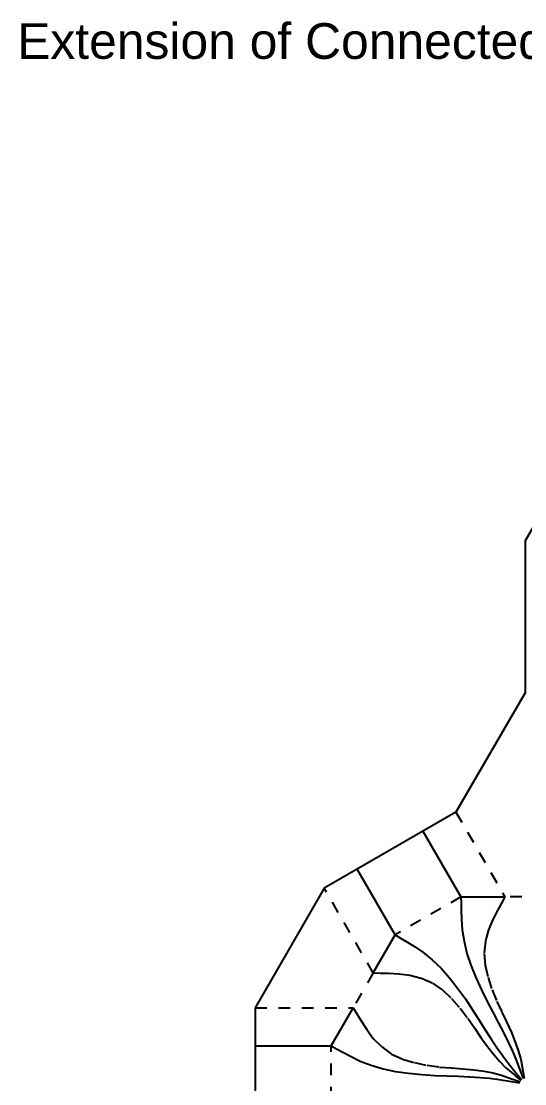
# Model space of a CAD drawing. Extents: x 7 to 203, y -288 to -9.
# Drawn here: x 11.3 to 72.3, y -137.7 to -9 of the extents above; entities that cross this region are included whole.
import ezdxf

# ---------------------------------------------------------------- set-up
doc = ezdxf.new("R2010")
doc.units = 0
for name, pattern in [('AI-LINETYPE-1', [2.822222, 1.411111, -1.411111]), ('AI-LINETYPE-10', [2.822222, 1.411111, -1.411111]), ('AI-LINETYPE-112', [2.822222, 1.411111, -1.411111]), ('AI-LINETYPE-113', [2.822222, 1.411111, -1.411111]), ('AI-LINETYPE-126', [2.822222, 1.411111, -1.411111]), ('AI-LINETYPE-127', [2.822222, 1.411111, -1.411111]), ('AI-LINETYPE-21', [2.822222, 1.411111, -1.411111]), ('AI-LINETYPE-22', [2.822222, 1.411111, -1.411111]), ('AI-LINETYPE-384', [2.822222, 1.411111, -1.411111]), ('AI-LINETYPE-389', [2.822222, 1.411111, -1.411111]), ('AI-LINETYPE-390', [2.822222, 1.411111, -1.411111]), ('AI-LINETYPE-394', [2.822222, 1.411111, -1.411111]), ('AI-LINETYPE-57', [2.822222, 1.411111, -1.411111]), ('AI-LINETYPE-58', [2.822222, 1.411111, -1.411111]), ('AI-LINETYPE-59', [2.822222, 1.411111, -1.411111]), ('AI-LINETYPE-60', [2.822222, 1.411111, -1.411111]), ('AI-LINETYPE-61', [2.822222, 1.411111, -1.411111]), ('AI-LINETYPE-62', [2.822222, 1.411111, -1.411111]), ('AI-LINETYPE-63', [2.822222, 1.411111, -1.411111]), ('AI-LINETYPE-64', [2.822222, 1.411111, -1.411111]), ('AI-LINETYPE-65', [2.822222, 1.411111, -1.411111]), ('AI-LINETYPE-66', [2.822222, 1.411111, -1.411111]), ('AI-LINETYPE-67', [2.822222, 1.411111, -1.411111]), ('AI-LINETYPE-68', [2.822222, 1.411111, -1.411111]), ('AI-LINETYPE-69', [2.822222, 1.411111, -1.411111]), ('AI-LINETYPE-70', [2.822222, 1.411111, -1.411111]), ('AI-LINETYPE-71', [2.822222, 1.411111, -1.411111]), ('AI-LINETYPE-72', [2.822222, 1.411111, -1.411111]), ('AI-LINETYPE-73', [2.822222, 1.411111, -1.411111]), ('AI-LINETYPE-74', [2.822222, 1.411111, -1.411111]), ('AI-LINETYPE-75', [2.822222, 1.411111, -1.411111]), ('AI-LINETYPE-76', [2.822222, 1.411111, -1.411111]), ('AI-LINETYPE-77', [2.822222, 1.411111, -1.411111]), ('AI-LINETYPE-78', [2.822222, 1.411111, -1.411111]), ('AI-LINETYPE-79', [2.822222, 1.411111, -1.411111]), ('AI-LINETYPE-86', [2.822222, 1.411111, -1.411111]), ('AI-LINETYPE-96', [2.822222, 1.411111, -1.411111]), ('AI-LINETYPE-97', [2.822222, 1.411111, -1.411111])]:
    doc.linetypes.add(name, pattern=pattern)
for name, color, linetype in [('CUTLINE', 7, 'CONTINUOUS'), ('MOUNTAINLINE', 7, 'CONTINUOUS'), ('TEXT', 7, 'CONTINUOUS'), ('VALLEYLINE', 7, 'CONTINUOUS')]:
    doc.layers.add(name, color=color, linetype=linetype)

# ---------------------------------------------------------------- blocks, each defined once
blk = doc.blocks.new('BLOCK_2')
at = {"layer": 'VALLEYLINE', "color": 7, "linetype": 'AI-LINETYPE-1'}
blk.add_lwpolyline([(69.9, -115.05), (69.9, -115.05)], dxfattribs=at)
blk = doc.blocks.new('BLOCK_11')
at = {"layer": 'VALLEYLINE', "color": 7, "linetype": 'AI-LINETYPE-10'}
blk.add_lwpolyline([(39.65, -128.48), (39.65, -128.48), (51.51, -128.48)], dxfattribs=at)
blk = doc.blocks.new('BLOCK_22')
at = {"layer": 'VALLEYLINE', "color": 7, "linetype": 'AI-LINETYPE-21'}
blk.add_lwpolyline([(51.51, -128.48), (51.51, -128.48)], dxfattribs=at)
blk = doc.blocks.new('BLOCK_23')
at = {"layer": 'VALLEYLINE', "color": 7, "linetype": 'AI-LINETYPE-22'}
blk.add_lwpolyline([(53.95, -124.26), (53.95, -124.26)], dxfattribs=at)
blk = doc.blocks.new('BLOCK_58')
at = {"layer": 'VALLEYLINE', "color": 7, "linetype": 'AI-LINETYPE-64'}
blk.add_lwpolyline([(74.77, -115.05), (74.77, -115.05)], dxfattribs=at)
at = {"layer": 'VALLEYLINE', "color": 7, "linetype": 'AI-LINETYPE-62'}
blk.add_lwpolyline([(140.14, -115.05), (140.14, -115.05)], dxfattribs=at)
at = {"layer": 'VALLEYLINE', "color": 7, "linetype": 'AI-LINETYPE-65'}
blk.add_lwpolyline([(90.72, -124.26), (90.72, -124.26)], dxfattribs=at)
at = {"layer": 'VALLEYLINE', "color": 7, "linetype": 'AI-LINETYPE-63'}
blk.add_lwpolyline([(156.09, -124.26), (156.09, -124.26)], dxfattribs=at)
at = {"layer": 'VALLEYLINE', "color": 7, "linetype": 'AI-LINETYPE-58'}
blk.add_lwpolyline([(158.53, -128.48), (158.53, -128.48)], dxfattribs=at)
at = {"layer": 'VALLEYLINE', "color": 7, "linetype": 'AI-LINETYPE-59'}
blk.add_lwpolyline([(158.53, -146.9), (158.53, -146.9)], dxfattribs=at)
at = {"layer": 'VALLEYLINE', "color": 7, "linetype": 'AI-LINETYPE-60'}
blk.add_lwpolyline([(53.95, -151.11), (53.95, -151.11)], dxfattribs=at)
at = {"layer": 'VALLEYLINE', "color": 7, "linetype": 'AI-LINETYPE-61'}
blk.add_lwpolyline([(69.9, -160.32), (69.9, -160.32)], dxfattribs=at)
at = {"layer": 'VALLEYLINE', "color": 7, "linetype": 'AI-LINETYPE-57'}
blk.add_lwpolyline([(135.27, -160.32), (135.27, -160.32), (123.41, -180.87)], dxfattribs=at)
at = {"layer": 'VALLEYLINE', "color": 7, "linetype": 'AI-LINETYPE-66'}
blk.add_lwpolyline([(86.63, -207.72), (86.63, -207.72)], dxfattribs=at)
at = {"layer": 'VALLEYLINE', "color": 7, "linetype": 'AI-LINETYPE-67'}
blk.add_lwpolyline([(102.59, -216.93), (102.59, -216.93)], dxfattribs=at)
blk = doc.blocks.new('BLOCK_59')
at = {"layer": 'VALLEYLINE', "color": 7, "linetype": 'AI-LINETYPE-76'}
blk.add_lwpolyline([(74.77, -115.05), (74.77, -115.05)], dxfattribs=at)
at = {"layer": 'VALLEYLINE', "color": 7, "linetype": 'AI-LINETYPE-74'}
blk.add_lwpolyline([(140.14, -115.05), (140.14, -115.05)], dxfattribs=at)
at = {"layer": 'VALLEYLINE', "color": 7, "linetype": 'AI-LINETYPE-77'}
blk.add_lwpolyline([(90.72, -124.26), (90.72, -124.26)], dxfattribs=at)
at = {"layer": 'VALLEYLINE', "color": 7, "linetype": 'AI-LINETYPE-75'}
blk.add_lwpolyline([(156.09, -124.26), (156.09, -124.26)], dxfattribs=at)
at = {"layer": 'VALLEYLINE', "color": 7, "linetype": 'AI-LINETYPE-70'}
blk.add_lwpolyline([(158.53, -128.48), (158.53, -128.48)], dxfattribs=at)
at = {"layer": 'VALLEYLINE', "color": 7, "linetype": 'AI-LINETYPE-71'}
blk.add_lwpolyline([(158.53, -146.9), (158.53, -146.9)], dxfattribs=at)
at = {"layer": 'VALLEYLINE', "color": 7, "linetype": 'AI-LINETYPE-72'}
blk.add_lwpolyline([(53.95, -151.11), (53.95, -151.11)], dxfattribs=at)
at = {"layer": 'VALLEYLINE', "color": 7, "linetype": 'AI-LINETYPE-73'}
blk.add_lwpolyline([(69.9, -160.32), (69.9, -160.32)], dxfattribs=at)
at = {"layer": 'VALLEYLINE', "color": 7, "linetype": 'AI-LINETYPE-69'}
blk.add_lwpolyline([(135.27, -160.32), (135.27, -160.32)], dxfattribs=at)
at = {"layer": 'VALLEYLINE', "color": 7, "linetype": 'AI-LINETYPE-68'}
blk.add_lwpolyline([(123.41, -180.87), (123.41, -180.87)], dxfattribs=at)
at = {"layer": 'VALLEYLINE', "color": 7, "linetype": 'AI-LINETYPE-78'}
blk.add_lwpolyline([(86.63, -207.72), (86.63, -207.72)], dxfattribs=at)
at = {"layer": 'VALLEYLINE', "color": 7, "linetype": 'AI-LINETYPE-79'}
blk.add_lwpolyline([(102.59, -216.93), (102.59, -216.93)], dxfattribs=at)
blk = doc.blocks.new('BLOCK_66')
at = {"layer": 'VALLEYLINE', "color": 7, "linetype": 'AI-LINETYPE-86'}
blk.add_lwpolyline([(69.9, -115.05), (69.48, -115.82), (69.01, -116.69), (68.44, -117.8), (67.91, -119.03), (67.53, -120.43), (67.37, -121.9), (67.51, -123.34), (67.86, -124.82), (68.34, -126.3), (68.92, -127.71), (69.54, -129.01), (70.15, -130.25), (70.7, -131.49), (71.16, -132.65), (71.52, -133.65), (71.81, -134.72), (72.08, -136.12), (72.23, -137.06)], dxfattribs=at)
blk = doc.blocks.new('BLOCK_76')
at = {"layer": 'VALLEYLINE', "color": 7, "linetype": 'AI-LINETYPE-96'}
blk.add_lwpolyline([(51.51, -128.48), (51.97, -129.22), (52.49, -130.07), (53.17, -131.11), (53.96, -132.19), (54.98, -133.22), (56.18, -134.09), (57.5, -134.7), (58.95, -135.13), (60.48, -135.45), (61.99, -135.66), (63.42, -135.77), (64.8, -135.86), (66.15, -136.01), (67.39, -136.18), (68.43, -136.38), (69.5, -136.66), (70.85, -137.13), (71.74, -137.46)], dxfattribs=at)
blk = doc.blocks.new('BLOCK_77')
at = {"layer": 'VALLEYLINE', "color": 7, "linetype": 'AI-LINETYPE-97'}
blk.add_lwpolyline([(53.95, -124.26), (54.82, -124.28), (55.82, -124.31), (57.06, -124.37), (58.39, -124.52), (59.79, -124.89), (61.14, -125.49), (62.33, -126.33), (63.43, -127.37), (64.47, -128.53), (65.41, -129.74), (66.22, -130.93), (66.99, -132.08), (67.79, -133.17), (68.56, -134.15), (69.25, -134.96), (70.03, -135.74), (71.11, -136.68), (71.84, -137.28)], dxfattribs=at)
blk = doc.blocks.new('BLOCK_92')
at = {"layer": 'VALLEYLINE', "color": 7, "linetype": 'AI-LINETYPE-112'}
blk.add_lwpolyline([(69.9, -115.05), (69.9, -115.05)], dxfattribs=at)
blk = doc.blocks.new('BLOCK_93')
at = {"layer": 'VALLEYLINE', "color": 7, "linetype": 'AI-LINETYPE-113'}
blk.add_lwpolyline([(53.95, -124.26), (53.95, -124.26)], dxfattribs=at)
blk = doc.blocks.new('BLOCK_106')
at = {"layer": 'VALLEYLINE', "color": 7, "linetype": 'AI-LINETYPE-126'}
blk.add_lwpolyline([(63.97, -104.78), (63.97, -104.78), (69.9, -115.05)], dxfattribs=at)
blk = doc.blocks.new('BLOCK_107')
at = {"layer": 'VALLEYLINE', "color": 7, "linetype": 'AI-LINETYPE-127'}
blk.add_lwpolyline([(53.95, -124.26), (48.02, -113.99), (48.02, -113.99)], dxfattribs=at)
blk = doc.blocks.new('BLOCK_352')
at = {"layer": 'MOUNTAINLINE', "color": 7}
blk.add_lwpolyline([(64.58, -115.05), (64.58, -115.05)], dxfattribs=at)
blk = doc.blocks.new('BLOCK_360')
at = {"layer": 'MOUNTAINLINE', "color": 7}
blk.add_lwpolyline([(48.86, -133.08), (48.86, -133.08)], dxfattribs=at)
blk = doc.blocks.new('BLOCK_361')
at = {"layer": 'MOUNTAINLINE', "color": 7}
blk.add_lwpolyline([(56.61, -119.65), (56.61, -119.65)], dxfattribs=at)
blk = doc.blocks.new('BLOCK_382')
at = {"layer": 'MOUNTAINLINE', "color": 7}
blk.add_lwpolyline([(64.58, -115.05), (64.6, -115.82), (64.61, -116.69), (64.65, -117.8), (64.73, -119.03), (64.95, -120.43), (65.3, -121.9), (65.78, -123.34), (66.38, -124.82), (67.05, -126.3), (67.75, -127.71), (68.43, -129.01), (69.1, -130.25), (69.73, -131.49), (70.3, -132.65), (70.76, -133.65), (71.21, -134.72), (71.75, -136.12), (72.1, -137.06)], dxfattribs=at)
blk = doc.blocks.new('BLOCK_392')
at = {"layer": 'MOUNTAINLINE', "color": 7}
blk.add_lwpolyline([(48.86, -133.08), (49.52, -133.45), (50.29, -133.88), (51.27, -134.4), (52.38, -134.94), (53.7, -135.45), (55.14, -135.89), (56.63, -136.19), (58.21, -136.41), (59.83, -136.57), (61.41, -136.67), (62.87, -136.73), (64.28, -136.77), (65.67, -136.85), (66.95, -136.93), (68.05, -137.03), (69.21, -137.17), (70.69, -137.41), (71.68, -137.57)], dxfattribs=at)
blk = doc.blocks.new('BLOCK_393')
at = {"layer": 'MOUNTAINLINE', "color": 7}
blk.add_lwpolyline([(56.61, -119.65), (57.27, -120.05), (58.01, -120.5), (58.95, -121.08), (59.98, -121.77), (61.08, -122.66), (62.18, -123.69), (63.19, -124.84), (64.17, -126.1), (65.11, -127.41), (65.99, -128.73), (66.77, -129.97), (67.52, -131.16), (68.27, -132.33), (68.99, -133.4), (69.63, -134.3), (70.33, -135.23), (71.27, -136.4), (71.91, -137.17)], dxfattribs=at)

msp = doc.modelspace()

# ---------------------------------------------------------------- linework, layer by layer
at = {"layer": 'CUTLINE', "color": 7}
for points in [[(170.39, -146.9), (170.39, -128.48), (162.02, -113.99), (146.07, -104.78), (137.74, -90.34), (137.74, -71.93), (129.37, -57.43), (113.43, -48.23), (96.68, -48.23), (80.74, -57.43), (72.37, -71.93), (72.37, -90.34), (63.97, -104.78)], [(63.97, -104.78), (48.02, -113.99), (39.65, -128.48), (39.65, -146.9)]]:
    msp.add_lwpolyline(points, dxfattribs=at)
at = {"layer": 'MOUNTAINLINE', "color": 7}
for points in [[(59.98, -107.08), (64.58, -115.05), (69.9, -115.05)], [(53.95, -124.26), (56.61, -119.65), (52.01, -111.68)], [(64.58, -115.05), (64.58, -115.05)], [(56.61, -119.65), (56.61, -119.65)], [(39.65, -133.08), (48.86, -133.08), (51.51, -128.48)]]:
    msp.add_lwpolyline(points, dxfattribs=at)
at = {"layer": 'VALLEYLINE', "color": 7, "linetype": 'AI-LINETYPE-384'}
msp.add_lwpolyline([(64.58, -115.05), (56.61, -119.65)], dxfattribs=at)
at = {"layer": 'VALLEYLINE', "color": 7, "linetype": 'AI-LINETYPE-394'}
msp.add_lwpolyline([(74.77, -115.05), (69.9, -115.05)], dxfattribs=at)
at = {"layer": 'VALLEYLINE', "color": 7, "linetype": 'AI-LINETYPE-390'}
msp.add_lwpolyline([(53.95, -124.26), (51.51, -128.48)], dxfattribs=at)
at = {"layer": 'VALLEYLINE', "color": 7, "linetype": 'AI-LINETYPE-389'}
msp.add_lwpolyline([(48.86, -142.29), (48.86, -133.08)], dxfattribs=at)

# ---------------------------------------------------------------- block references
at = {"layer": 'MOUNTAINLINE'}
for name in ['BLOCK_352', 'BLOCK_382', 'BLOCK_361', 'BLOCK_393', 'BLOCK_360', 'BLOCK_392']:
    msp.add_blockref(name, (0, 0), dxfattribs=at)
at = {"layer": 'VALLEYLINE'}
for name in ['BLOCK_106', 'BLOCK_107', 'BLOCK_58', 'BLOCK_59', 'BLOCK_66', 'BLOCK_2', 'BLOCK_92', 'BLOCK_23', 'BLOCK_77', 'BLOCK_93', 'BLOCK_11', 'BLOCK_22', 'BLOCK_76']:
    msp.add_blockref(name, (0, 0), dxfattribs=at)

# ---------------------------------------------------------------- texts
at = {"layer": 'TEXT', "color": 7, "insert": (10.83, -14.86), "char_height": 4.318, "attachment_point": 7}
msp.add_mtext('\\fArial|b0|i0|c0|p34;\\W1;Extension of Connected Whipped Creams', dxfattribs=at)

doc.saveas('drawing.dxf')
